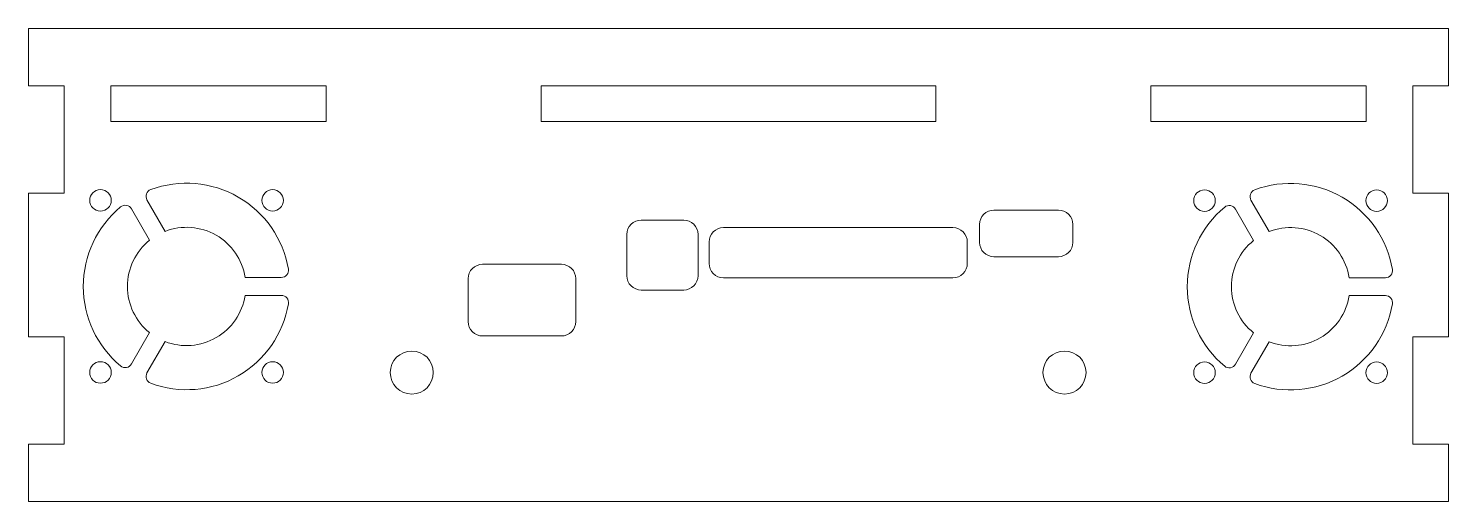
# Model space of a CAD drawing. Header units: millimetres. Extents: x -99 to 99, y -33 to 33.
import ezdxf

# ---------------------------------------------------------------- set-up
doc = ezdxf.new("R2010")
doc.units = ezdxf.units.MM

msp = doc.modelspace()

# ---------------------------------------------------------------- linework, layer by layer
at = {"color": 1, "lineweight": 5, "true_color": 0xff0000, "flags": 128}
msp.add_lwpolyline([(99.05, -33.38), (99.05, -25.38), (94.05, -25.38), (94.05, -10.38), (99.05, -10.38), (99.05, 9.62), (94.05, 9.62), (94.05, 24.62), (99.05, 24.62), (99.05, 32.62), (-98.95, 32.62), (-98.95, 24.62), (-93.95, 24.62), (-93.95, 9.62), (-98.95, 9.62), (-98.95, -10.38), (-93.95, -10.38), (-93.95, -25.38), (-98.95, -25.38), (-98.95, -33.38), (99.05, -33.38)], dxfattribs=at)
for points in [[(-87.45, 24.62), (-57.45, 24.62), (-57.45, 19.62), (-87.45, 19.62)], [(-27.45, 19.62), (27.55, 19.62), (27.55, 24.62), (-27.45, 24.62)], [(57.55, 19.62), (87.55, 19.62), (87.55, 24.62), (57.55, 24.62)]]:
    msp.add_lwpolyline(points, close=True, dxfattribs=at)
for points in [[(-62.7, -0.96, 0.469857), (-81.9, 10.13, 0.464536), (-82.42, 8.69), (-79.89, 4.31, -0.480035), (-68.74, -2.12), (-63.69, -2.12, 0.464536)], [(91.22, -0.99, 0.469857), (72.02, 10.1, 0.464536), (71.5, 8.66), (74.03, 4.28, -0.480035), (85.18, -2.15), (90.23, -2.15, 0.464536)], [(-84.58, 7.44), (-82.06, 3.06, 0.480035), (-82.06, -9.81), (-84.58, -14.19, -0.464536), (-86.09, -14.46, -0.469857), (-86.09, 7.71, -0.464536)], [(35.66, 0.77), (44.66, 0.77, 0.414214), (46.66, 2.77), (46.66, 5.27, 0.414214), (44.66, 7.27), (35.66, 7.27, 0.414214), (33.66, 5.27), (33.66, 2.77, 0.414214)], [(67.83, 7.68, 0.469857), (67.83, -14.49, 0.464536), (69.34, -14.22), (71.86, -9.84, -0.480035), (71.86, 3.03), (69.34, 7.41, 0.464536)], [(-7.59, -3.88), (-13.52, -3.88, -0.414214), (-15.52, -1.88), (-15.52, 3.88, -0.414214), (-13.52, 5.88), (-7.59, 5.88, -0.414214), (-5.59, 3.88), (-5.59, -1.88, -0.414214)], [(-2.05, -2.17), (29.95, -2.17, 0.414214), (31.95, -0.17), (31.95, 2.83, 0.414214), (29.95, 4.83), (-2.05, 4.83, 0.414214), (-4.05, 2.83), (-4.05, -0.17, 0.414214)], [(-22.64, -2.28), (-22.64, -8.28, -0.414214), (-24.64, -10.28), (-35.64, -10.28, -0.414214), (-37.64, -8.28), (-37.64, -2.28, -0.414214), (-35.64, -0.28), (-24.64, -0.28, -0.414214)], [(-68.74, -4.62), (-63.69, -4.62, -0.464536), (-62.7, -5.79, -0.469857), (-81.9, -16.88, -0.464536), (-82.42, -15.44), (-79.89, -11.06, 0.480035)], [(85.18, -4.65), (90.23, -4.65, -0.464536), (91.22, -5.82, -0.469857), (72.02, -16.91, -0.464536), (71.5, -15.47), (74.03, -11.09, 0.480035)]]:
    msp.add_lwpolyline(points, format="xyb", close=True, dxfattribs=at)
at = {"color": 1, "lineweight": 5, "true_color": 0xff0000}
for centre, radius in [((-88.9, 8.63), 1.5), ((-64.9, 8.63), 1.5), ((65.02, 8.6), 1.5), ((89.02, 8.6), 1.5), ((-45.5, -15.38), 3), ((45.5, -15.38), 3), ((-88.9, -15.37), 1.5), ((-64.9, -15.37), 1.5), ((65.02, -15.4), 1.5), ((89.02, -15.4), 1.5)]:
    msp.add_circle(centre, radius, dxfattribs=at)

doc.saveas('drawing.dxf')
